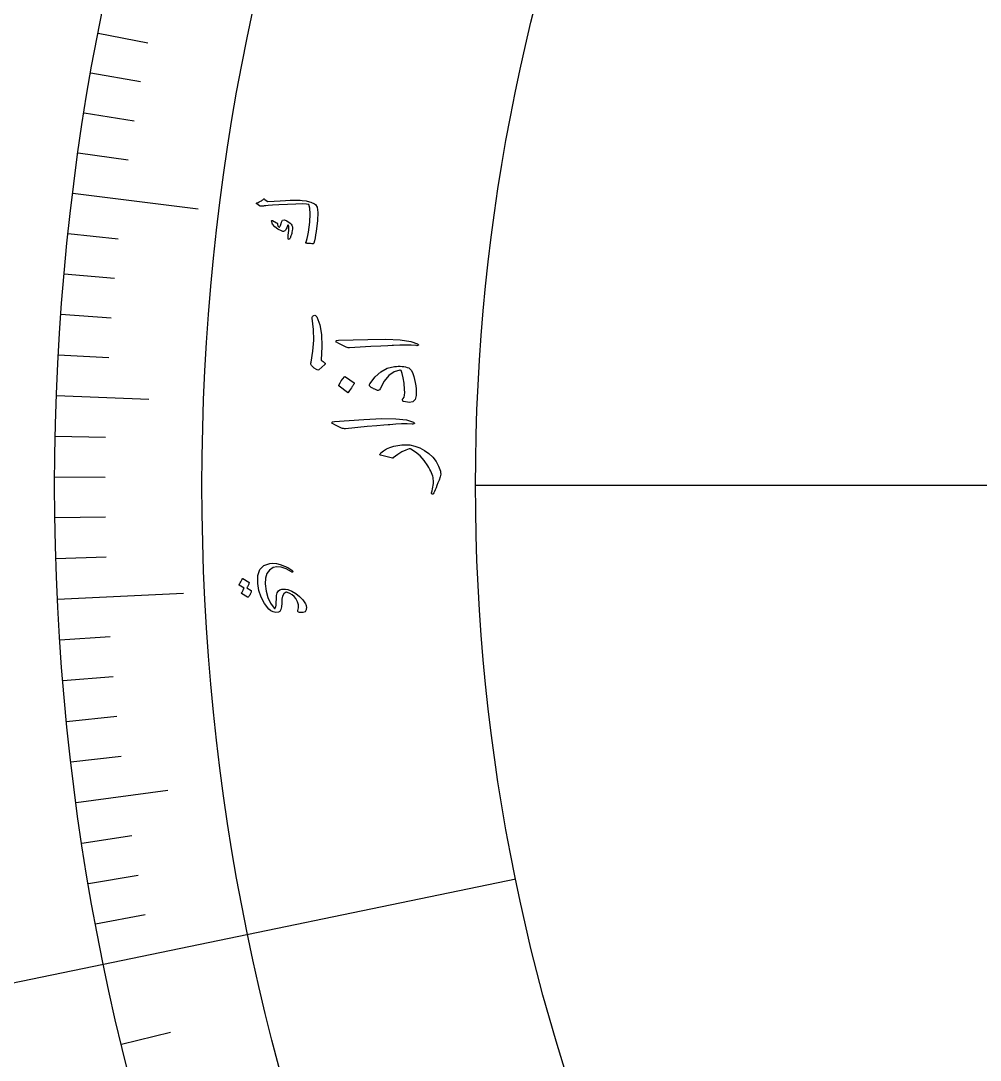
# Model space of a CAD drawing. Header units: millimetres. Extents: x -82 to 82, y -82 to 107.
# Drawn here: x -56.48 to -33.92, y -13.52 to 10.92 of the extents above; entities that cross this region are included whole.
import ezdxf

# ---------------------------------------------------------------- set-up
doc = ezdxf.new("R2010")
doc.units = ezdxf.units.MM
for name, color, linetype in [('ENGRAVE', 7, 'Continuous'), ('ENGRAVE_FINE', 8, 'Continuous'), ('TEXT', 5, 'Continuous')]:
    doc.layers.add(name, color=color, linetype=linetype)

msp = doc.modelspace()

# ---------------------------------------------------------------- linework, layer by layer
at = {"layer": 'ENGRAVE'}
for points in [[(-55.262, 6.871), (-52.3147, 6.5045)], [(-55.6475, 2.11), (-53.4711, 2.0275)], [(-45.7875, 0), (45.7875, 0)], [(-55.623, -2.6802), (-52.6564, -2.5373)], [(-55.185, -7.4643), (-53.0266, -7.1724)], [(-54.5366, -11.263), (-44.8412, -9.2607)], [(-64.232, -13.2653), (-54.5366, -11.263)]]:
    msp.add_lwpolyline(points, dxfattribs=at)
for radius in [80.85, 80.85, 78.6844, 74.6625, 74.6625, 71.4862, 65.5875, 65.5875, 62.1225, 55.6875, 55.6875, 52.2225, 45.7875, 45.7875]:
    msp.add_circle((0, 0), radius, dxfattribs=at)
at = {"layer": 'ENGRAVE_FINE'}
for points in [[(-54.6625, 10.6354), (-53.4963, 10.4085)], [(-54.8363, 9.6991), (-53.6665, 9.4922)], [(-54.9943, 8.7594), (-53.8211, 8.5725)], [(-55.1362, 7.8166), (-53.9599, 7.6499)], [(-55.3716, 5.9228), (-54.1904, 5.7965)], [(-55.4651, 4.9723), (-54.2818, 4.8663)], [(-55.5422, 4.0199), (-54.3573, 3.9341)], [(-55.6031, 3.0657), (-54.4169, 3.0003)], [(-55.6756, 1.1532), (-54.4878, 1.1286)], [(-55.6872, 0.1955), (-54.4992, 0.1913)], [(-55.6823, -0.7629), (-54.4944, -0.7466)], [(-55.6609, -1.7215), (-54.4735, -1.6848)], [(-55.5685, -3.6387), (-54.383, -3.561)], [(-55.4975, -4.5966), (-54.3135, -4.4985)], [(-55.4099, -5.5537), (-54.2278, -5.4352)], [(-55.3057, -6.5097), (-54.1259, -6.3708)], [(-55.0477, -8.4172), (-53.8733, -8.2376)], [(-54.8939, -9.3682), (-53.7228, -9.1683)], [(-54.7235, -10.3168), (-53.5561, -10.0967)], [(-54.1135, -13.1464), (-52.9591, -12.8659)]]:
    msp.add_lwpolyline(points, dxfattribs=at)
at = {"layer": 'TEXT'}
for points in [[(-50.9211, 6.645), (-50.8999, 6.653), (-50.8797, 6.6616), (-50.8604, 6.6709), (-50.8422, 6.6807), (-50.8249, 6.6912), (-50.8085, 6.7026), (-50.7931, 6.7148), (-50.7786, 6.7279), (-50.7708, 6.7326), (-50.7624, 6.7334), (-50.7533, 6.7303), (-50.7435, 6.7233), (-50.6926, 6.6821), (-50.687, 6.678), (-50.6823, 6.675), (-50.6783, 6.673), (-50.6751, 6.6721), (-50.5213, 6.6832), (-50.3824, 6.692), (-50.2585, 6.6987), (-50.1495, 6.7032), (-50.0556, 6.7055), (-49.977, 6.7056), (-49.9135, 6.7035), (-49.8653, 6.6991), (-49.7748, 6.6869), (-49.7464, 6.6815), (-49.718, 6.6746), (-49.6897, 6.6664), (-49.6614, 6.6567), (-49.6333, 6.6456), (-49.6052, 6.6328), (-49.5772, 6.6184), (-49.5493, 6.6024), (-49.5129, 6.5413), (-49.4992, 6.4156), (-49.5077, 6.2252), (-49.5376, 5.97), (-49.5499, 5.8907), (-49.5632, 5.8175), (-49.5776, 5.7505), (-49.593, 5.6896), (-49.5961, 5.6843), (-49.6002, 5.6806), (-49.6052, 5.6788), (-49.6112, 5.6786), (-49.6397, 5.6802), (-49.6657, 5.6819), (-49.689, 5.6835), (-49.7098, 5.6853), (-49.7282, 5.6871), (-49.7445, 5.689), (-49.7587, 5.691), (-49.7708, 5.6932), (-49.7775, 5.6948), (-49.781, 5.6976), (-49.7814, 5.7018), (-49.7785, 5.7072), (-49.7605, 5.7488), (-49.7445, 5.8032), (-49.7304, 5.8705), (-49.7181, 5.9506), (-49.6889, 6.1908), (-49.6766, 6.38), (-49.6818, 6.5185), (-49.7048, 6.6063), (-49.761, 6.6136), (-49.8647, 6.6157), (-50.0158, 6.6126), (-50.2144, 6.6039), (-50.4134, 6.5933), (-50.564, 6.5846), (-50.6662, 6.5777), (-50.72, 6.5728), (-50.7348, 6.5711), (-50.7487, 6.5694), (-50.7615, 6.5678), (-50.7735, 6.5664), (-50.7843, 6.565), (-50.794, 6.5638), (-50.8025, 6.5626), (-50.8098, 6.5615), (-50.8256, 6.5602), (-50.8403, 6.5616), (-50.854, 6.5658), (-50.8666, 6.5727), (-50.9321, 6.6176), (-50.9365, 6.6212), (-50.9392, 6.6248), (-50.9402, 6.6284), (-50.9396, 6.632), (-50.9366, 6.6362), (-50.9325, 6.6398), (-50.9273, 6.6427), (-50.9211, 6.645)], [(-50.5846, 6.218), (-50.5837, 6.2215), (-50.5819, 6.2244), (-50.5793, 6.2266), (-50.5758, 6.2284), (-50.5728, 6.2287), (-50.5697, 6.2286), (-50.5663, 6.2279), (-50.5628, 6.2268), (-50.4697, 6.1754), (-50.4603, 6.1694), (-50.4533, 6.1634), (-50.4486, 6.1575), (-50.4463, 6.1517), (-50.4426, 6.1274), (-50.4363, 6.1063), (-50.4276, 6.0885), (-50.4163, 6.074), (-50.4099, 6.0706), (-50.4023, 6.0733), (-50.3935, 6.0819), (-50.3836, 6.0966), (-50.3787, 6.1066), (-50.374, 6.117), (-50.3696, 6.1278), (-50.3653, 6.1389), (-50.3612, 6.1506), (-50.3572, 6.1628), (-50.3534, 6.1757), (-50.3497, 6.1892), (-50.3244, 6.2341), (-50.2824, 6.2443), (-50.2238, 6.2198), (-50.1487, 6.1607), (-50.127, 6.1375), (-50.1106, 6.1154), (-50.0994, 6.0945), (-50.0935, 6.0747), (-50.0917, 6.0535), (-50.0934, 6.0248), (-50.0986, 5.9884), (-50.1072, 5.9445), (-50.1121, 5.9221), (-50.1175, 5.9009), (-50.1235, 5.881), (-50.13, 5.8624), (-50.1367, 5.8449), (-50.1433, 5.8286), (-50.1498, 5.8134), (-50.1561, 5.7994), (-50.1621, 5.7911), (-50.1685, 5.7853), (-50.1753, 5.7822), (-50.1825, 5.7817), (-50.1897, 5.7837), (-50.1945, 5.7878), (-50.1969, 5.794), (-50.197, 5.8023), (-50.1957, 5.8284), (-50.1938, 5.858), (-50.1912, 5.8911), (-50.188, 5.9276), (-50.1819, 5.9958), (-50.1796, 6.0493), (-50.1811, 6.0882), (-50.1865, 6.1124), (-50.1883, 6.1157), (-50.191, 6.1177), (-50.1945, 6.1184), (-50.199, 6.1177), (-50.2018, 6.1164), (-50.2046, 6.1137), (-50.2073, 6.1095), (-50.21, 6.104), (-50.2295, 6.0515), (-50.2387, 6.0297), (-50.2493, 6.0114), (-50.2614, 5.9965), (-50.275, 5.9851), (-50.2904, 5.976), (-50.3057, 5.9713), (-50.321, 5.9711), (-50.3362, 5.9754), (-50.4366, 6.0219), (-50.5115, 6.0779), (-50.5609, 6.1433), (-50.5846, 6.218)], [(-49.6272, 3.9256), (-49.6276, 3.9497), (-49.6217, 3.9689), (-49.6095, 3.9833), (-49.591, 3.9928), (-49.5706, 3.996), (-49.5525, 3.9919), (-49.5368, 3.9802), (-49.5235, 3.9611), (-49.4535, 3.7741), (-49.4131, 3.5416), (-49.4016, 3.2633), (-49.4183, 2.9388), (-49.394, 2.9243), (-49.3724, 2.91), (-49.3536, 2.8958), (-49.3377, 2.8819), (-49.3272, 2.87), (-49.3222, 2.8593), (-49.3227, 2.8495), (-49.3288, 2.8408), (-49.4704, 2.7125), (-49.4946, 2.7042), (-49.5317, 2.7181), (-49.5815, 2.7541), (-49.644, 2.8123), (-49.6536, 2.8278), (-49.6588, 2.8467), (-49.6596, 2.869), (-49.656, 2.8946), (-49.6126, 3.151), (-49.5933, 3.408), (-49.5982, 3.6661), (-49.6272, 3.9256)], [(-49.0067, 3.3346), (-49.0564, 3.3655), (-49.073, 3.3888), (-49.0565, 3.4045), (-49.0069, 3.4124), (-48.3194, 3.4298), (-47.8975, 3.4384), (-47.5621, 3.4229), (-47.3131, 3.384), (-47.1504, 3.3219), (-47.1375, 3.3118), (-47.1307, 3.3032), (-47.1302, 3.2961), (-47.1358, 3.2904), (-47.1444, 3.2861), (-47.1552, 3.2834), (-47.1684, 3.2823), (-47.184, 3.2827), (-47.3047, 3.2911), (-47.4332, 3.2944), (-47.5693, 3.2927), (-47.7132, 3.2858), (-47.7507, 3.2847), (-47.8522, 3.2806), (-48.0176, 3.2735), (-48.2469, 3.263), (-48.7557, 3.2344), (-48.7827, 3.2348), (-48.8073, 3.2378), (-48.8297, 3.2436), (-48.8498, 3.2521)], [(-48.0958, 2.231), (-48.1285, 2.2437), (-48.1579, 2.2561), (-48.184, 2.2682), (-48.2068, 2.2799), (-48.2265, 2.2912), (-48.2432, 2.3018), (-48.257, 2.3117), (-48.2678, 2.321), (-48.278, 2.3351), (-48.2818, 2.3507), (-48.2792, 2.3677), (-48.2702, 2.3862), (-48.1509, 2.5475), (-48.0154, 2.6687), (-47.8641, 2.75), (-47.6971, 2.7916), (-47.6497, 2.796), (-47.6036, 2.798), (-47.5587, 2.7977), (-47.5149, 2.7949), (-47.4727, 2.7897), (-47.4324, 2.7817), (-47.394, 2.7711), (-47.3575, 2.7579), (-47.3382, 2.7468), (-47.3212, 2.7328), (-47.3064, 2.7158), (-47.2939, 2.6959), (-47.265, 2.628), (-47.2407, 2.5584), (-47.2209, 2.487), (-47.2056, 2.4139), (-47.1945, 2.3393), (-47.1872, 2.2635), (-47.1837, 2.1866), (-47.1839, 2.1084), (-47.2036, 2.0166), (-47.2587, 1.9622), (-47.3493, 1.9452), (-47.4753, 1.9657), (-47.4889, 1.9714), (-47.4992, 1.9792), (-47.5064, 1.9889), (-47.5102, 2.0005), (-47.5086, 2.0104), (-47.5045, 2.0205), (-47.4979, 2.0308), (-47.4889, 2.0414), (-47.4691, 2.0744), (-47.4568, 2.1199), (-47.4519, 2.178), (-47.4544, 2.2485), (-47.4692, 2.4021), (-47.4879, 2.5279), (-47.5106, 2.6258), (-47.5374, 2.6958), (-47.5414, 2.6995), (-47.5483, 2.702), (-47.558, 2.7032), (-47.5706, 2.7033), (-47.7051, 2.6635), (-47.8266, 2.5782), (-47.9349, 2.4471), (-48.0296, 2.2701), (-48.0431, 2.247), (-48.0587, 2.2328), (-48.0762, 2.2274), (-48.0958, 2.231)], [(-48.9949, 2.3272), (-48.9982, 2.331), (-49, 2.3361), (-49.0004, 2.3426), (-48.9994, 2.3504), (-48.9747, 2.4051), (-48.9452, 2.4562), (-48.911, 2.5038), (-48.872, 2.5478), (-48.8662, 2.552), (-48.8605, 2.5537), (-48.8549, 2.5528), (-48.8495, 2.5495), (-48.6442, 2.4047), (-48.6394, 2.3995), (-48.6385, 2.393), (-48.6415, 2.3853), (-48.6484, 2.3764), (-48.6544, 2.3687), (-48.6634, 2.3564), (-48.6754, 2.3397), (-48.6904, 2.3185), (-48.7084, 2.2924), (-48.7294, 2.2611), (-48.7535, 2.2245), (-48.7805, 2.1827), (-48.785, 2.1771), (-48.7893, 2.1745), (-48.7935, 2.1747), (-48.7976, 2.1777)], [(-49.0994, 1.4203), (-49.1503, 1.4493), (-49.1678, 1.472), (-49.1519, 1.4882), (-49.1027, 1.4981), (-48.4164, 1.5423), (-47.9952, 1.5674), (-47.6594, 1.565), (-47.4091, 1.5357), (-47.2441, 1.4801), (-47.2308, 1.4705), (-47.2237, 1.4622), (-47.2229, 1.4551), (-47.2283, 1.4492), (-47.2367, 1.4446), (-47.2474, 1.4415), (-47.2606, 1.4398), (-47.2761, 1.4396), (-47.3971, 1.4433), (-47.5256, 1.4416), (-47.6616, 1.4346), (-47.805, 1.4221), (-47.8425, 1.4195), (-47.9437, 1.4115), (-48.1087, 1.3978), (-48.3375, 1.3785), (-48.8448, 1.33), (-48.8717, 1.3294), (-48.8965, 1.3315), (-48.919, 1.3364), (-48.9394, 1.3441)], [(-48.0221, 0.709), (-48.0272, 0.7107), (-48.0312, 0.7127), (-48.0341, 0.715), (-48.036, 0.7176), (-48.0366, 0.7256), (-48.0329, 0.7352), (-48.0251, 0.7465), (-48.013, 0.7594), (-47.9516, 0.8097), (-47.8808, 0.8526), (-47.8006, 0.8882), (-47.7112, 0.9166), (-47.615, 0.9381), (-47.5205, 0.9505), (-47.4275, 0.9538), (-47.3361, 0.9482), (-47.2161, 0.9212), (-47.1012, 0.8787), (-46.9915, 0.8206), (-46.8869, 0.7471), (-46.7923, 0.66), (-46.7155, 0.5612), (-46.6565, 0.4507), (-46.6151, 0.3282), (-46.6081, 0.2955), (-46.6064, 0.2627), (-46.6099, 0.23), (-46.6186, 0.1973), (-46.6458, 0.122), (-46.671, 0.0539), (-46.6942, -0.0069), (-46.7154, -0.0605), (-46.7346, -0.1066), (-46.7519, -0.145), (-46.7672, -0.1757), (-46.7807, -0.1988), (-46.7848, -0.2036), (-46.789, -0.207), (-46.7932, -0.2091), (-46.7974, -0.2098), (-46.8028, -0.2093), (-46.8079, -0.2078), (-46.8126, -0.2052), (-46.817, -0.2017), (-46.8203, -0.1971), (-46.8219, -0.1914), (-46.8218, -0.1847), (-46.8199, -0.177), (-46.8072, -0.1301), (-46.7967, -0.0852), (-46.7885, -0.0425), (-46.7825, -0.0017), (-46.7787, 0.0373), (-46.7772, 0.0749), (-46.7779, 0.1111), (-46.7809, 0.146), (-46.7864, 0.1809), (-46.7949, 0.2169), (-46.8063, 0.2542), (-46.8207, 0.2927), (-46.8382, 0.3325), (-46.8589, 0.3735), (-46.8829, 0.4157), (-46.9102, 0.4593), (-46.9979, 0.582), (-47.0932, 0.6877), (-47.1963, 0.7764), (-47.3072, 0.8479), (-47.3162, 0.8526), (-47.3266, 0.8552), (-47.3385, 0.8558), (-47.3518, 0.8543), (-47.4307, 0.8266), (-47.5187, 0.7822), (-47.6155, 0.7211), (-47.7213, 0.6431), (-47.7279, 0.6397), (-47.7339, 0.6377), (-47.7391, 0.6371), (-47.7437, 0.6378)], [(-49.9658, -2.9446), (-49.9492, -2.8834), (-49.9522, -2.8165), (-49.9748, -2.7436), (-50.0169, -2.6648), (-50.0557, -2.6153), (-50.1009, -2.5747), (-50.1527, -2.543), (-50.211, -2.5202), (-50.2225, -2.5182), (-50.2344, -2.5186), (-50.2466, -2.5213), (-50.2591, -2.5264), (-50.2974, -2.558), (-50.3249, -2.6092), (-50.3414, -2.68), (-50.347, -2.7704), (-50.3515, -2.8596), (-50.3649, -2.925), (-50.3873, -2.9666), (-50.4188, -2.9844), (-50.4866, -2.9902), (-50.5478, -2.9803), (-50.6025, -2.9547), (-50.6506, -2.9133), (-50.753, -2.7787), (-50.8306, -2.633), (-50.8833, -2.4765), (-50.9111, -2.3094), (-50.9065, -2.1253), (-50.8576, -1.9858), (-50.7648, -1.8912), (-50.6282, -1.8415), (-50.5524, -1.8362), (-50.4696, -1.8442), (-50.3798, -1.8654), (-50.283, -1.8999), (-50.256, -1.9121), (-50.2299, -1.9247), (-50.2047, -1.9377), (-50.1804, -1.951), (-50.1569, -1.9648), (-50.1341, -1.9792), (-50.1119, -1.9942), (-50.0904, -2.0098), (-50.0815, -2.0183), (-50.0776, -2.026), (-50.079, -2.0331), (-50.0855, -2.0394), (-50.0937, -2.0431), (-50.1021, -2.0442), (-50.1105, -2.0428), (-50.1191, -2.0389), (-50.2455, -1.9673), (-50.3584, -1.9261), (-50.4581, -1.9156), (-50.5445, -1.9361), (-50.634, -1.9947), (-50.6954, -2.0783), (-50.7286, -2.1869), (-50.7334, -2.3202), (-50.712, -2.4897), (-50.6697, -2.6412), (-50.6067, -2.7743), (-50.5232, -2.8891), (-50.5163, -2.8958), (-50.5096, -2.8982), (-50.5032, -2.896), (-50.4971, -2.8895), (-50.4864, -2.8636), (-50.4787, -2.8194), (-50.4737, -2.7568), (-50.4715, -2.6759), (-50.4658, -2.5934), (-50.4502, -2.5299), (-50.4246, -2.4854), (-50.3893, -2.4599), (-50.3469, -2.4468), (-50.302, -2.4416), (-50.2547, -2.4442), (-50.2049, -2.4546), (-50.1062, -2.4913), (-50.0144, -2.5443), (-49.9293, -2.6134), (-49.851, -2.6986), (-49.8322, -2.7213), (-49.8159, -2.7435), (-49.8018, -2.765), (-49.7902, -2.786), (-49.7807, -2.8063), (-49.7735, -2.8258), (-49.7683, -2.8445), (-49.7653, -2.8624), (-49.7678, -2.9331), (-49.7963, -2.9781), (-49.8508, -2.9974), (-49.9313, -2.9908), (-49.9533, -2.9836), (-49.9664, -2.9734), (-49.9706, -2.9604), (-49.9658, -2.9446)], [(-51.0673, -2.4778), (-51.0649, -2.48), (-51.0633, -2.4833), (-51.0626, -2.4875), (-51.0628, -2.4927), (-51.0688, -2.5117), (-51.0755, -2.5301), (-51.0828, -2.548), (-51.091, -2.5653), (-51.0999, -2.5822), (-51.1098, -2.5988), (-51.1206, -2.6151), (-51.1324, -2.6311), (-51.1361, -2.6342), (-51.1401, -2.6358), (-51.1444, -2.6356), (-51.149, -2.6338), (-51.295, -2.5498), (-51.297, -2.5474), (-51.2972, -2.5437), (-51.2956, -2.5388), (-51.2922, -2.5325), (-51.2889, -2.5282), (-51.2846, -2.5212), (-51.279, -2.5115), (-51.2724, -2.4992), (-51.2644, -2.484), (-51.2551, -2.4659), (-51.2444, -2.4449), (-51.2323, -2.421), (-51.3454, -2.3539), (-51.349, -2.3507), (-51.35, -2.3465), (-51.3485, -2.3412), (-51.3444, -2.3348), (-51.341, -2.3292), (-51.3358, -2.3205), (-51.3288, -2.3087), (-51.3202, -2.2936), (-51.3098, -2.2752), (-51.2977, -2.2531), (-51.284, -2.2273), (-51.2684, -2.198), (-51.2658, -2.1949), (-51.263, -2.1935), (-51.2602, -2.1937), (-51.2574, -2.1956), (-51.1174, -2.2827), (-51.115, -2.2849), (-51.1134, -2.2882), (-51.1128, -2.2924), (-51.113, -2.2977), (-51.1174, -2.3138), (-51.1225, -2.3294), (-51.1285, -2.3447), (-51.1354, -2.3595), (-51.1429, -2.3738), (-51.1511, -2.3877), (-51.1598, -2.4012), (-51.1692, -2.4143)]]:
    msp.add_lwpolyline(points, close=True, dxfattribs=at)

doc.saveas('drawing.dxf')
